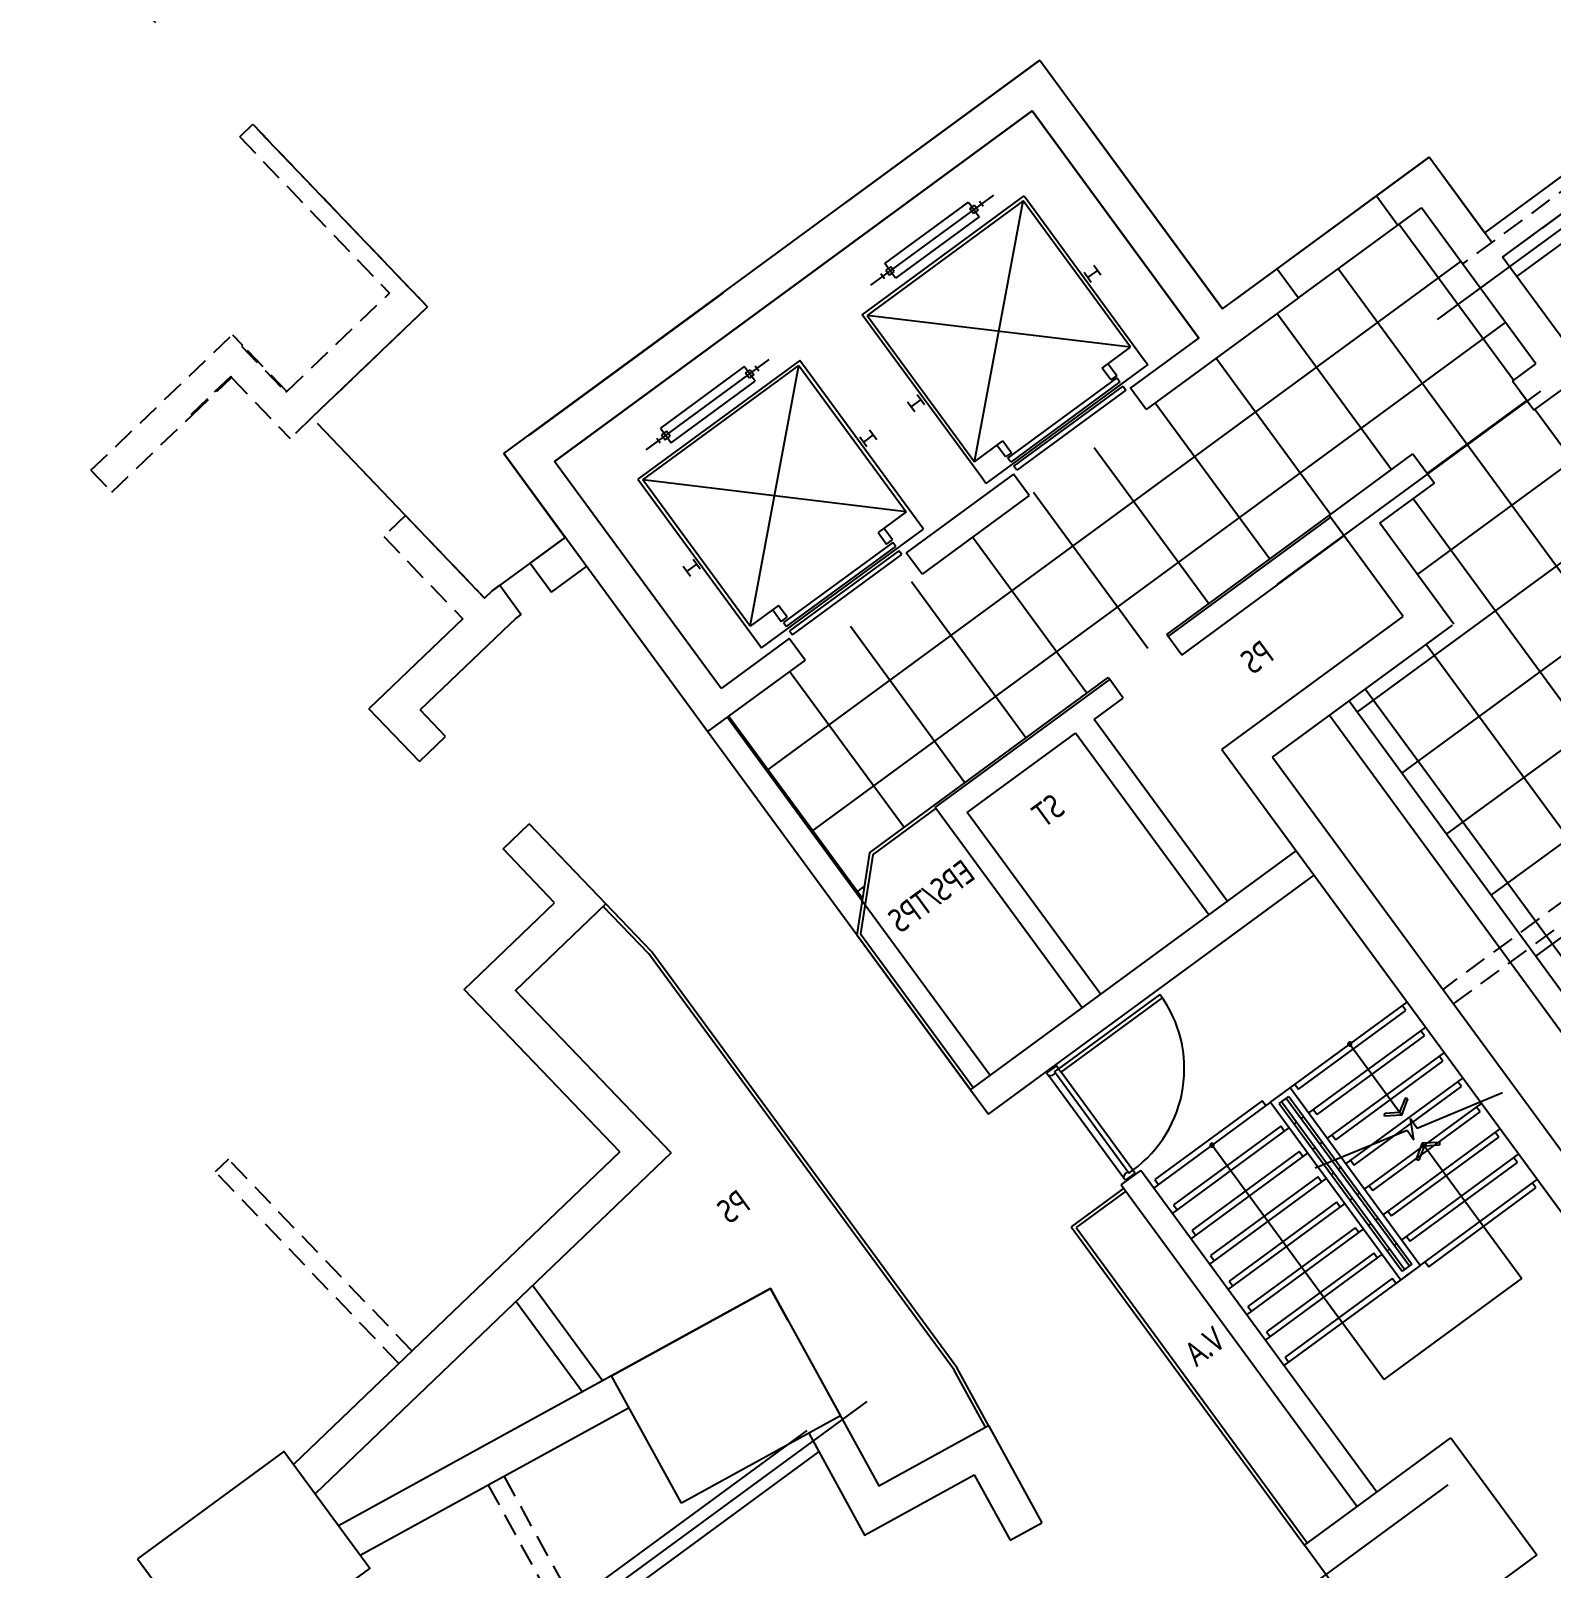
# Model space of a CAD drawing. Header units: millimetres. Extents: x 75184266 to 76346726, y -35077925 to -33679385.
# Drawn here: x 75323473 to 75336047, y -34537311 to -34524598 of the extents above; entities that cross this region are included whole.
import ezdxf
from ezdxf.enums import TextEntityAlignment as Align

# ---------------------------------------------------------------- set-up
doc = ezdxf.new("R2010")
doc.units = ezdxf.units.MM
doc.header["$LTSCALE"] = 50
doc.header["$MEASUREMENT"] = 0
doc.linetypes.add('HIDDEN2', pattern=[0.1875, 0.125, -0.0625])
doc.linetypes.add('XR-지하3층$0$H', pattern=[1.3, 0.8, -0.5])
doc.layers.add('건축', color=8, linetype='CONTINUOUS', plot=False)
doc.styles.add('ANU-TEXT 0', font='', dxfattribs={"width": 0.8})
doc.styles.get('ANU-TEXT 0').set_extended_font_data('Malgun Gothic')

msp = doc.modelspace()

# ---------------------------------------------------------------- hatches: boundary and pattern name
at = {"layer": '건축', "ltscale": 100}
h = msp.add_hatch(dxfattribs=at)
h.set_pattern_fill('NET', color=256, scale=5000, angle=36.2506746363227)
h.set_pattern_definition([(126.2651296843392, (75333937.66429989, -34531379.67062883), (-503.9302707923006, -369.7016123567742), []), (216.2651296843392, (75333937.66429989, -34531379.67062883), (369.701612356774, -503.9302707923007), [])])
h.paths.add_polyline_path([(75339411.60617657, -34532028.12605711), (75337033.05845046, -34533773.11534989), (75334375.22171731, -34530140.87685326), (75335241.52060674, -34529505.32841574), (75334629.29473668, -34528670.81988734), (75335080.81625913, -34528339.56724279), (75334903.35948516, -34528097.6807128), (75330408.92363808, -34531394.96264996), (75330347.54964694, -34531794.41740198), (75329232.07313888, -34530273.94153719), (75334972.84691149, -34526062.30094338), (75335919.28291124, -34527352.36226215), (75335725.77368703, -34527494.32768141), (75335903.230461, -34527736.21421136), (75336137.0541064, -34527564.67266342)])

# ---------------------------------------------------------------- linework, layer by layer
for p, q in [((75335107.35320526, -34526986.82898528, 3.068324650401097e-06), (75341939.36470109, -34521974.61637432, 3.068324650401097e-06)), ((75335956.79535758, -34527578.28925376, 7.586077669706262e-07), (75333781.60957952, -34529173.02245808, 7.587655235271531e-07)), ((75313834.04074888, -34548076.8292115, 3.095523029274399e-09), (75330389.0089539, -34535931.50122727, 3.095523029274395e-09))]:
    msp.add_line(p, q, dxfattribs=at)
at = {"layer": '건축', "ltscale": 0.5}
for p, q in [((75335643.58718014, -34526469.40310402, 3.047821324600055e-09), (75340912.6651957, -34522603.81545184, 3.4471618e-09)), ((75335761.89169611, -34526630.66079067, 3.0346708e-09), (75341030.55709946, -34522765.37584586, 3.0346708e-09)), ((75333779.4625308, -34526565.73648613, 3.0346708e-09), (75334601.87673266, -34525962.38345463, 3.0346708e-09)), ((75333956.91930476, -34526807.6230161, 3.0346708e-09), (75334779.33350663, -34526204.26998457, 3.0346708e-09)), ((75333779.4625308, -34526565.73648613, 3.0346708e-09), (75333779.4625308, -34526565.73648613, 3.0346708e-09)), ((75335903.23045991, -34527736.21421231, 3.068794197957694e-09), (75335784.97711483, -34527574.91889735, 3.064519897957743e-09)), ((75329734.58841838, -34535258.55803574, 3.0346708e-09), (75329591.93266642, -34534998.69368432, 3.0346708e-09)), ((75313981.48194212, -34547844.63588352, 3.0720889e-09), (75329893.32392633, -34536171.12873213, 3.0720889e-09)), ((75334007.1145892, -34537120.78192502, 3.0346708e-09), (75335216.44596116, -34536233.36002253, 3.0346708e-09)), ((75335216.44596116, -34536233.36002253, 3.0346708e-09), (75335926.38348316, -34537200.82512005, 3.0346708e-09)), ((75313981.48132679, -34548092.68652583, 3.0720889e-09), (75329990.39846498, -34536347.96150386, 3.0720889e-09)), ((75334717.05211121, -34538088.2470225, 3.0346708e-09), (75334007.1145892, -34537120.78192502, 3.0346708e-09)), ((75335926.38348316, -34537200.82512005, 3.0346708e-09), (75334717.05211121, -34538088.2470225, 3.0346708e-09))]:
    msp.add_line(p, q, dxfattribs=at)
at = {"layer": '건축'}
for p, q in [((75327384.16981123, -34528094.91554105, 3.0346708e-09), (75331818.75619413, -34524841.54135204, 3.0346708e-09)), ((75331818.75619413, -34524841.54135204, 3.0346708e-09), (75333327.13877265, -34526897.57685681, 3.0346708e-09)), ((75327803.51311515, -34528159.34529708, 3.0346708e-09), (75331754.3264381, -34525260.88465595, 3.0346708e-09)), ((75331754.3264381, -34525260.88465595, 3.0346708e-09), (75327803.51311515, -34528159.34529708, 3.0346708e-09)), ((75331754.3264381, -34525260.88465595, 3.0346708e-09), (75333132.57404906, -34527139.5367054, 3.0346708e-09)), ((75334601.87673272, -34525962.38345473, 3.0346708e-09), (75335037.27650054, -34525642.95741183, 3.0346708e-09)), ((75335554.8587969, -34526348.4598441, 3.0346708e-09), (75335037.27650054, -34525642.95741183, 3.0346708e-09)), ((75330348.66447487, -34526945.74175526, 3.0346708e-09), (75331687.10327405, -34525963.81427278, 3.0346708e-09)), ((75331680.66029845, -34526005.74860317, 3.0346708e-09), (75330390.59880526, -34526952.18473086, 3.0346708e-09)), ((75331434.15958753, -34525957.14408159, 3.0346708e-09), (75330418.23616165, -34526702.46253215, 3.0346708e-09)), ((75330535.12965481, -34526523.68638369, 3.0346708e-09), (75331228.5377074, -34526014.97696505, 3.0346708e-09)), ((75331228.5377074, -34526014.97696505, 3.0346708e-09), (75331317.26609437, -34526135.92023005, 3.0346708e-09)), ((75331237.95662557, -34526070.07945122, 3.0346708e-09), (75331278.27104722, -34526040.50332221, 3.0346708e-09)), ((75331277.88267498, -34528161.61738072, 3.0346708e-09), (75331680.66029845, -34526005.74860317, 3.0346708e-09)), ((75331278.27104722, -34526040.50332221, 3.0346708e-09), (75331307.84717621, -34526080.81774388, 3.0346708e-09)), ((75331348.16159786, -34526051.24161489, 3.0346708e-09), (75331318.58546887, -34526010.92719322, 3.0346708e-09)), ((75332567.94416817, -34527215.18125302, 3.0346708e-09), (75331680.66029845, -34526005.74860317, 3.0346708e-09)), ((75331687.10327405, -34525963.81427278, 3.0346708e-09), (75332680.86120813, -34527318.37884061, 3.0346708e-09)), ((75334601.87646803, -34525962.38309394, 3.0346708e-09), (75334779.33350669, -34526204.26998468, 3.0346708e-09)), ((75331317.26609437, -34526135.92023005, 3.0346708e-09), (75330623.85804178, -34526644.62964867, 3.0346708e-09)), ((75331267.53275456, -34526110.39387287, 3.0346708e-09), (75331237.95662557, -34526070.07945122, 3.0346708e-09)), ((75331307.84717621, -34526080.81774388, 3.0346708e-09), (75331267.53275456, -34526110.39387287, 3.0346708e-09)), ((75334779.33350666, -34526204.26998469, 3.0346708e-09), (75334972.8469115, -34526062.30094337, 3.0346708e-09)), ((75335312.97226691, -34526525.91661805, 3.0346708e-09), (75334972.84691152, -34526062.30094337, 3.0346708e-09)), ((75330623.85804178, -34526644.62964867, 3.0346708e-09), (75330535.12965481, -34526523.68638369, 3.0346708e-09)), ((75330584.86299463, -34526549.21274085, 3.0346708e-09), (75330544.54857297, -34526578.78886984, 3.0346708e-09)), ((75330614.43912362, -34526589.52716252, 3.0346708e-09), (75330584.86299463, -34526549.21274085, 3.0346708e-09)), ((75332323.21726294, -34526619.56498238, 3.0346708e-09), (75332264.06500496, -34526538.93613905, 3.0346708e-09)), ((75335919.28291124, -34527352.36226214, 3.0346708e-09), (75335312.97226691, -34526525.91661805, 3.0346708e-09)), ((75336338.62621514, -34527416.79201815, 3.0346708e-09), (75335643.58718386, -34526469.4031091, 3.0346708e-09)), ((75330533.81028031, -34526648.6794205, 3.0346708e-09), (75330504.23415132, -34526608.36499883, 3.0346708e-09)), ((75330544.54857297, -34526578.78886984, 3.0346708e-09), (75330574.12470196, -34526619.10329151, 3.0346708e-09)), ((75330574.12470196, -34526619.10329151, 3.0346708e-09), (75330614.43912362, -34526589.52716252, 3.0346708e-09)), ((75332242.5884196, -34526678.71724036, 3.0346708e-09), (75332183.43616162, -34526598.08839703, 3.0346708e-09)), ((75332293.64113395, -34526579.25056072, 3.0346708e-09), (75332213.01229061, -34526638.40281869, 3.0346708e-09)), ((75332981.73579119, -34526933.9331549, 3.0346708e-09), (75332745.12675928, -34526611.41778164, 3.0346708e-09)), ((75333327.13877265, -34526897.57685681, 3.0346708e-09), (75333779.4625308, -34526565.73648613, 3.0346708e-09)), ((75333779.4625308, -34526565.73648613, 3.0346708e-09), (75333956.91930476, -34526807.6230161, 3.0346708e-09)), ((75333956.91930476, -34526807.6230161, 3.0346708e-09), (75332698.30705325, -34527730.98588465, 3.0346708e-09)), ((75331342.42240895, -34528300.3063231, 3.0346708e-09), (75330348.66447487, -34526945.74175526, 3.0346708e-09)), ((75330390.59880526, -34526952.18473086, 3.0346708e-09), (75331277.88267498, -34528161.61738072, 3.0346708e-09)), ((75332567.94416817, -34527215.18125302, 3.0346708e-09), (75330390.59880526, -34526952.18473086, 3.0346708e-09)), ((75332334.12052251, -34527386.72280117, 3.0346708e-09), (75332567.94416817, -34527215.18125302, 3.0346708e-09)), ((75329832.63987751, -34527324.31620641, 3.0346708e-09), (75328494.20107833, -34528306.2436889, 3.0346708e-09)), ((75328536.13540871, -34528312.68666449, 3.0346708e-09), (75329826.1969019, -34527366.2505368, 3.0346708e-09)), ((75328563.7727651, -34528062.96446577, 3.0346708e-09), (75329579.69619098, -34527317.64601522, 3.0346708e-09)), ((75329374.07431085, -34527375.47889869, 3.0346708e-09), (75328680.66625826, -34527884.18831733, 3.0346708e-09)), ((75329462.80269782, -34527496.42216367, 3.0346708e-09), (75329374.07431085, -34527375.47889869, 3.0346708e-09)), ((75329383.49322902, -34527430.58138484, 3.0346708e-09), (75329423.80765067, -34527401.00525585, 3.0346708e-09)), ((75329413.069358, -34527470.89580651, 3.0346708e-09), (75329383.49322902, -34527430.58138484, 3.0346708e-09)), ((75329453.38377966, -34527441.31967752, 3.0346708e-09), (75329413.069358, -34527470.89580651, 3.0346708e-09)), ((75329423.41927843, -34529522.11931435, 3.0346708e-09), (75329826.1969019, -34527366.2505368, 3.0346708e-09)), ((75329423.80765067, -34527401.00525585, 3.0346708e-09), (75329453.38377966, -34527441.31967752, 3.0346708e-09)), ((75329493.69820133, -34527411.74354853, 3.0346708e-09), (75329464.12207234, -34527371.42912686, 3.0346708e-09)), ((75329826.1969019, -34527366.2505368, 3.0346708e-09), (75330713.48077162, -34528575.68318666, 3.0346708e-09)), ((75330826.39781158, -34528678.88077424, 3.0346708e-09), (75329832.63987751, -34527324.31620641, 3.0346708e-09)), ((75332710.43733712, -34527358.69326228, 3.0346708e-09), (75331371.99853794, -34528340.62074476, 3.0346708e-09)), ((75332405.1032321, -34527483.47741316, 3.0346708e-09), (75332334.12052251, -34527386.72280117, 3.0346708e-09)), ((75332382.49782851, -34527351.23144638, 3.0346708e-09), (75332453.48053809, -34527447.98605836, 3.0346708e-09)), ((75332680.86120813, -34527318.37884061, 3.0346708e-09), (75332680.86120813, -34527318.37884061, 3.0346708e-09)), ((75332680.86120813, -34527318.37884061, 3.0346708e-09), (75332710.43733712, -34527358.69326228, 3.0346708e-09)), ((75335725.77368703, -34527494.32768141, 3.0346708e-09), (75335919.28291124, -34527352.36226214, 3.0346708e-09)), ((75335903.230461, -34527736.21421137, 3.0346708e-09), (75336338.62621513, -34527416.79201815, 3.0346708e-09)), ((75328769.39464523, -34528005.1315823, 3.0346708e-09), (75329462.80269782, -34527496.42216367, 3.0346708e-09)), ((75331553.61353755, -34528131.72605378, 3.0346708e-09), (75332456.65658277, -34527469.2207644, 3.0346708e-09)), ((75332480.31748597, -34527501.47230174, 3.0346708e-09), (75331577.27444075, -34528163.97759111, 3.0346708e-09)), ((75331603.30143426, -34528199.45428218, 3.0346708e-09), (75332506.34447949, -34527536.9489928, 3.0346708e-09)), ((75332530.00538267, -34527569.20053013, 3.0346708e-09), (75331626.96233745, -34528231.70581951, 3.0346708e-09)), ((75332453.48053809, -34527447.98605836, 3.0346708e-09), (75332405.1032321, -34527483.47741316, 3.0346708e-09)), ((75332456.65658277, -34527469.2207644, 3.0346708e-09), (75332480.31748597, -34527501.47230174, 3.0346708e-09)), ((75332506.34447949, -34527536.9489928, 3.0346708e-09), (75332530.00538267, -34527569.20053013, 3.0346708e-09)), ((75330783.20635544, -34527749.37310982, 3.0346708e-09), (75330724.05409746, -34527668.74426649, 3.0346708e-09)), ((75330753.63022645, -34527709.05868815, 3.0346708e-09), (75330834.25906979, -34527649.90643017, 3.0346708e-09)), ((75330863.83519877, -34527690.22085184, 3.0346708e-09), (75330804.6829408, -34527609.59200851, 3.0346708e-09)), ((75328680.66625826, -34527884.18831733, 3.0346708e-09), (75328769.39464523, -34528005.1315823, 3.0346708e-09)), ((75328730.39959808, -34527909.71467449, 3.0346708e-09), (75328690.08517642, -34527939.29080348, 3.0346708e-09)), ((75328690.08517642, -34527939.29080348, 3.0346708e-09), (75328719.66130541, -34527979.60522515, 3.0346708e-09)), ((75328719.66130541, -34527979.60522515, 3.0346708e-09), (75328759.97572707, -34527950.02909616, 3.0346708e-09)), ((75328759.97572707, -34527950.02909616, 3.0346708e-09), (75328730.39959808, -34527909.71467449, 3.0346708e-09)), ((75330439.1777374, -34527939.75249435, 3.0346708e-09), (75330358.54889406, -34527998.90475233, 3.0346708e-09)), ((75330468.75386639, -34527980.06691602, 3.0346708e-09), (75330409.60160841, -34527899.43807269, 3.0346708e-09)), ((75328679.34688376, -34528009.18135414, 3.0346708e-09), (75328649.77075477, -34527968.86693247, 3.0346708e-09)), ((75330388.12502305, -34528039.219174, 3.0346708e-09), (75330328.97276507, -34527958.59033067, 3.0346708e-09)), ((75331277.88267498, -34528161.61738072, 3.0346708e-09), (75331511.70632061, -34527990.07583258, 3.0346708e-09)), ((75331534.3117242, -34528122.32179935, 3.0346708e-09), (75331463.32901461, -34528025.56718736, 3.0346708e-09)), ((75331511.70632061, -34527990.07583258, 3.0346708e-09), (75331582.68903019, -34528086.83044456, 3.0346708e-09)), ((75329070.0091637, -34530392.83757579, 3.0346708e-09), (75327384.16981122, -34528094.91554106, 3.0346708e-09)), ((75329181.76072611, -34530037.99734653, 3.0346708e-09), (75327803.51311515, -34528159.34529708, 3.0346708e-09)), ((75331582.68903019, -34528086.83044456, 3.0346708e-09), (75331534.3117242, -34528122.32179935, 3.0346708e-09)), ((75331577.27444075, -34528163.97759111, 3.0346708e-09), (75331553.61353755, -34528131.72605378, 3.0346708e-09)), ((75331626.96233745, -34528231.70581951, 3.0346708e-09), (75331603.30143426, -34528199.45428218, 3.0346708e-09)), ((75334209.95143276, -34528606.39013132, 3.0346708e-09), (75334903.35948515, -34528097.68071281, 3.0346708e-09)), ((75328494.20107833, -34528306.2436889, 3.0346708e-09), (75329487.9590124, -34529660.80825673, 3.0346708e-09)), ((75329423.41927843, -34529522.11931435, 3.0346708e-09), (75328536.13540871, -34528312.68666449, 3.0346708e-09)), ((75330713.48077162, -34528575.68318666, 3.0346708e-09), (75328536.13540871, -34528312.68666449, 3.0346708e-09)), ((75331600.62602593, -34528263.42960703, 3.0346708e-09), (75330713.70874925, -34528914.10444489, 3.0346708e-09)), ((75331371.99853794, -34528340.62074476, 3.0346708e-09), (75331342.42240895, -34528300.3063231, 3.0346708e-09)), ((75331342.42240895, -34528300.3063231, 3.0346708e-09), (75331342.42240895, -34528300.3063231, 3.0346708e-09)), ((75331730.76099347, -34528440.81306235, 3.0346708e-09), (75331600.62602592, -34528263.42960703, 3.0346708e-09)), ((75331730.76099348, -34528440.81306234, 3.0346708e-09), (75330843.84371682, -34529091.4879002, 3.0346708e-09)), ((75334629.29473668, -34528670.81988734, 3.0346708e-09), (75335080.81625915, -34528339.56724278, 3.0346708e-09)), ((75330713.48077162, -34528575.68318666, 3.0346708e-09), (75330479.65712598, -34528747.2247348, 3.0346708e-09)), ((75330599.01714154, -34528808.487992, 3.0346708e-09), (75330528.03443196, -34528711.73338001, 3.0346708e-09)), ((75330855.97394058, -34528719.19519591, 3.0346708e-09), (75330826.39781158, -34528678.88077424, 3.0346708e-09)), ((75330826.39781158, -34528678.88077424, 3.0346708e-09), (75330826.39781158, -34528678.88077424, 3.0346708e-09)), ((75332867.48119129, -34529591.27522678, 3.0346708e-09), (75334209.95143273, -34528606.39013132, 3.0346708e-09)), ((75332879.3116429, -34529607.40099545, 3.0346708e-09), (75334221.78188433, -34528622.51589999, 3.0346708e-09)), ((75327602.3454809, -34528999.21325873, 3.0346708e-09), (75327891.80302843, -34528786.85665257, 3.0346708e-09)), ((75329517.5351414, -34529701.1226784, 3.0346708e-09), (75330855.97394058, -34528719.19519591, 3.0346708e-09)), ((75330602.19318622, -34528829.72269803, 3.0346708e-09), (75329699.150141, -34529492.22798742, 3.0346708e-09)), ((75330479.65712598, -34528747.2247348, 3.0346708e-09), (75330550.63983555, -34528843.97934678, 3.0346708e-09)), ((75330550.63983555, -34528843.97934678, 3.0346708e-09), (75330599.01714154, -34528808.487992, 3.0346708e-09)), ((75330625.85408942, -34528861.97423536, 3.0346708e-09), (75330602.19318622, -34528829.72269803, 3.0346708e-09)), ((75332991.70093305, -34529760.59579776, 3.0346708e-09), (75334334.1711745, -34528775.71070231, 3.0346708e-09)), ((75329722.8110442, -34529524.47952475, 3.0346708e-09), (75330625.85408942, -34528861.97423536, 3.0346708e-09)), ((75330651.88108294, -34528897.45092642, 3.0346708e-09), (75329748.83803771, -34529559.95621581, 3.0346708e-09)), ((75329772.4989409, -34529592.20775314, 3.0346708e-09), (75330675.54198612, -34528929.70246375, 3.0346708e-09)), ((75330675.54198612, -34528929.70246375, 3.0346708e-09), (75330651.88108294, -34528897.45092642, 3.0346708e-09)), ((75330843.84371682, -34529091.4879002, 3.0346708e-09), (75330713.70874925, -34528914.10444489, 3.0346708e-09)), ((75327779.80225486, -34529241.09978869, 3.0346708e-09), (75328069.25980237, -34529028.74318254, 3.0346708e-09)), ((75328928.74295889, -34529109.87504345, 3.0346708e-09), (75328869.59070091, -34529029.24620012, 3.0346708e-09)), ((75328899.1668299, -34529069.56062178, 3.0346708e-09), (75328979.79567324, -34529010.4083638, 3.0346708e-09)), ((75329009.37180223, -34529050.72278547, 3.0346708e-09), (75328950.21954425, -34528970.09394214, 3.0346708e-09)), ((75327288.83577853, -34529229.21540223, 3.0346708e-09), (75327351.58977741, -34529183.17678158, 3.0346708e-09)), ((75327351.58977741, -34529183.17678159, 3.0346708e-09), (75327529.04655136, -34529425.06331156, 3.0346708e-09)), ((75327351.58977741, -34529183.17678158, 0.09316056017286421), (75327529.04655136, -34529425.06331155, 0.09316056017286421)), ((75327226.81534055, -34529288.6184489, 3.0346708e-09), (75327288.83577853, -34529229.21540223, 3.0346708e-09)), ((75329657.24292406, -34529350.57776621, 3.0346708e-09), (75329423.41927843, -34529522.11931435, 3.0346708e-09)), ((75329728.22563364, -34529447.33237819, 3.0346708e-09), (75329657.24292406, -34529350.57776621, 3.0346708e-09)), ((75327046.27000482, -34529461.5443953, 3.0346708e-09), (75326269.92507152, -34530205.1259609, 3.0346708e-09)), ((75327434.32647492, -34529505.27284914, 3.0346708e-09), (75327482.14663363, -34529459.47080048, 3.0346708e-09)), ((75327482.14663363, -34529459.47080048, 3.0346708e-09), (75327529.04655136, -34529425.06331155, 3.0346708e-09)), ((75329608.86561808, -34529386.069121, 3.0346708e-09), (75329679.84832765, -34529482.82373298, 3.0346708e-09)), ((75329679.84832765, -34529482.82373298, 3.0346708e-09), (75329728.22563364, -34529447.33237819, 3.0346708e-09)), ((75327434.3264727, -34529505.27284984, 3.0346708e-09), (75326694.09060612, -34530214.26922637, 3.0346708e-09)), ((75329699.150141, -34529492.22798742, 3.0346708e-09), (75329722.8110442, -34529524.47952475, 3.0346708e-09)), ((75329748.83803771, -34529559.95621581, 3.0346708e-09), (75329772.4989409, -34529592.20775314, 3.0346708e-09)), ((75329746.16262937, -34529623.93154067, 3.0346708e-09), (75329181.76072611, -34530037.99734653, 3.0346708e-09)), ((75329487.9590124, -34529660.80825673, 3.0346708e-09), (75329487.9590124, -34529660.80825673, 3.0346708e-09)), ((75329487.9590124, -34529660.80825673, 3.0346708e-09), (75329517.5351414, -34529701.1226784, 3.0346708e-09)), ((75329876.29759692, -34529801.31499598, 3.0346708e-09), (75329746.16262937, -34529623.93154067, 3.0346708e-09)), ((75329876.29759692, -34529801.31499598, 3.0346708e-09), (75329070.0091637, -34530392.83757579, 3.0346708e-09)), ((75330408.92363808, -34531394.96264996, 3.0346708e-09), (75332383.70813134, -34529946.18877467, 3.0346708e-09)), ((75330952.28228743, -34531021.13996121, 3.0346708e-09), (75332395.53858294, -34529962.31454334, 3.0346708e-09)), ((75326687.0909616, -34530640.67283309, 3.0346708e-09), (75326269.92507152, -34530205.1259609, 3.0346708e-09)), ((75326903.74536155, -34530433.16169846, 3.0346708e-09), (75326694.09060605, -34530214.26922633, 3.0346708e-09)), ((75332266.04134314, -34530292.96611959, 3.0346708e-09), (75332507.9278731, -34530115.50934564, 3.0346708e-09)), ((75333369.23095448, -34531796.69404759, 3.0346708e-09), (75332266.04134314, -34530292.96611959, 3.0346708e-09)), ((75331217.86637995, -34531061.94547333, 3.0346708e-09), (75332112.84654082, -34530405.35540973, 3.0346708e-09)), ((75333216.03615215, -34531909.08333774, 3.0346708e-09), (75332112.84654081, -34530405.35540975, 3.0346708e-09)), ((75333322.4808169, -34530541.13065821, 3.0346708e-09), (75336700.07474762, -34535145.03761204, 3.0346708e-09)), ((75333741.8241208, -34530605.56041422, 3.0346708e-09), (75337391.51843831, -34535580.3600475, 3.0346708e-09)), ((75330436.6885836, -34531411.80080271, 3.0346708e-09), (75330958.19751324, -34531029.20284552, 3.0346708e-09)), ((75332167.86118895, -34532678.06269149, 3.0346708e-09), (75330952.28228743, -34531021.1399612, 3.0346708e-09)), ((75332321.05599126, -34532565.67340133, 3.0346708e-09), (75331217.86637995, -34531061.94547333, 3.0346708e-09)), ((75328229.67300181, -34531817.51178616, 3.0346708e-09), (75327595.44914345, -34531155.34303184, 3.0346708e-09)), ((75327805.5074673, -34531808.36852074, 3.0346708e-09), (75327378.79474345, -34531362.85416639, 3.0346708e-09)), ((75331244.66093291, -34533355.35604537, 3.0346708e-09), (75333937.66429989, -34531379.67062883, 3.0346708e-09)), ((75330408.92363808, -34531394.96264996, 3.0346708e-09), (75330304.59647626, -34532073.97960468, 3.0346708e-09)), ((75330436.6885836, -34531411.80080271, 3.0346708e-09), (75330336.13562949, -34532066.2531954, 3.0346708e-09)), ((75331392.54157788, -34533556.92815367, 3.0346708e-09), (75334085.54494484, -34531581.24273714, 3.0346708e-09)), ((75328584.38656911, -34532231.22575605, 3.0346708e-09), (75328208.00756177, -34531838.26289968, 3.0346708e-09)), ((75328607.41210897, -34532211.89467057, 3.0346708e-09), (75328229.6730018, -34531817.51178624, 3.0346708e-09)), ((75330304.59647626, -34532073.97960466, 3.0346708e-09), (75331244.66093291, -34533355.35604537, 3.0346708e-09)), ((75330336.13562949, -34532066.2531954, 3.0346708e-09), (75331268.8495859, -34533337.61036797, 3.0346708e-09)), ((75331106.13713503, -34535668.55576205, 3.0346708e-09), (75328584.38656911, -34532231.22575605, 3.0346708e-09)), ((75331131.48890118, -34535652.39549274, 3.0346708e-09), (75328607.41210899, -34532211.89467059, 3.0346708e-09)), ((75333886.97976597, -34533339.24695961, 3.0346708e-09), (75334854.52588585, -34532629.41986385, 3.0346708e-09)), ((75333956.87031649, -34533349.98525238, 3.0346708e-09), (75334843.78759317, -34532699.31041449, 3.0346708e-09)), ((75334843.78759317, -34532699.31041449, 3.0346708e-09), (75334814.21146418, -34532658.99599284, 3.0346708e-09)), ((75334040.77563672, -34533548.88195226, 3.0346708e-09), (75335008.32175659, -34532839.05485649, 3.0346708e-09)), ((75334110.66618724, -34533559.62024502, 3.0346708e-09), (75334997.58346392, -34532908.94540714, 3.0346708e-09)), ((75334997.58346392, -34532908.94540714, 3.0346708e-09), (75334968.00733493, -34532868.63098548, 3.0346708e-09)), ((75334380.82984407, -34532976.93721595, 3.0346708e-09), (75334812.64132737, -34533565.52777227, 3.0346708e-09)), ((75334194.57150747, -34533758.5169449, 3.0346708e-09), (75335162.11762734, -34533048.68984913, 3.0346708e-09)), ((75334264.462058, -34533769.25523766, 3.0346708e-09), (75335151.37933467, -34533118.58039978, 3.0346708e-09)), ((75335151.37933467, -34533118.58039978, 3.0346708e-09), (75335121.80320568, -34533078.26597812, 3.0346708e-09)), ((75332510.05375257, -34534082.75278164, 3.0346708e-09), (75331888.95504378, -34533236.14992674, 3.0346708e-09)), ((75332544.9880301, -34534032.31870335, 3.0346708e-09), (75331947.5502245, -34533217.96738578, 3.0346708e-09)), ((75331972.54149999, -34533181.02911093, 3.0346708e-09), (75331993.24479029, -34533209.2492061, 3.0346708e-09)), ((75332587.72498299, -34534019.5690815, 3.0346708e-09), (75331993.24479029, -34533209.2492061, 3.0346708e-09)), ((75334348.36737822, -34533968.15193754, 3.0346708e-09), (75335315.91349809, -34533258.32484177, 3.0346708e-09)), ((75335305.17520542, -34533328.21539243, 3.0346708e-09), (75335275.59907643, -34533287.90097076, 3.0346708e-09)), ((75331244.66093291, -34533355.35604537, 3.0346708e-09), (75331392.54157788, -34533556.92815367, 3.0346708e-09)), ((75333725.72207932, -34533457.55147558, 3.0346708e-09), (75333886.97976597, -34533339.24695962, 3.0346708e-09)), ((75333795.61104272, -34533468.28760473, 3.0346708e-09), (75333876.23988606, -34533409.13534675, 3.0346708e-09)), ((75333876.23988606, -34533409.13534675, 3.0346708e-09), (75334893.65872332, -34534795.95145192, 3.0346708e-09)), ((75334963.54927398, -34534806.68974459, 3.0346708e-09), (75333886.97817872, -34533339.24479608, 3.0346708e-09)), ((75333927.2941875, -34533309.67083071, 3.0346708e-09), (75333956.87031649, -34533349.98525238, 3.0346708e-09)), ((75334418.25792874, -34533978.8902303, 3.0346708e-09), (75335305.17520542, -34533328.21539243, 3.0346708e-09)), ((75334939.0745838, -34533670.874459, 3.0346708e-09), (75335644.77360591, -34533376.9274115, 3.0346708e-09)), ((75333725.72049208, -34533457.54931206, 3.0346708e-09), (75332758.17437218, -34534167.37640783, 3.0346708e-09)), ((75333655.82994157, -34533446.81101929, 3.0346708e-09), (75332768.91266486, -34534097.48585718, 3.0346708e-09)), ((75333685.40607056, -34533487.12544095, 3.0346708e-09), (75333655.82994157, -34533446.81101929, 3.0346708e-09)), ((75333725.72049206, -34533457.54931206, 3.0346708e-09), (75334802.29158732, -34534924.99426056, 3.0346708e-09)), ((75333795.61104272, -34533468.28760473, 3.0346708e-09), (75334813.02988, -34534855.10370991, 3.0346708e-09)), ((75334833.18709083, -34534840.31564541, 3.0346708e-09), (75333815.76825356, -34533453.49954024, 3.0346708e-09)), ((75333856.08267522, -34533423.92341125, 3.0346708e-09), (75334873.5015125, -34534810.73951642, 3.0346708e-09)), ((75334081.09005825, -34533519.30582336, 3.0346708e-09), (75334110.66618724, -34533559.62024502, 3.0346708e-09)), ((75334502.16324897, -34534177.78693019, 3.0346708e-09), (75335469.70936884, -34533467.95983441, 3.0346708e-09)), ((75334572.0537995, -34534188.52522294, 3.0346708e-09), (75335458.97107618, -34533537.85038507, 3.0346708e-09)), ((75334669.70861302, -34533546.89785898, 3.0346708e-09), (75334793.35878487, -34533539.24425986, 3.0346708e-09)), ((75334837.77940471, -34533423.59500085, 3.0346708e-09), (75334793.35878487, -34533539.24425986, 3.0346708e-09)), ((75334812.64132741, -34533565.52777217, 3.0346708e-09), (75334862.32990499, -34533430.73603486, 3.0346708e-09)), ((75334862.32990499, -34533430.73603486, 3.0346708e-09), (75334837.77940471, -34533423.59500085, 3.0346708e-09)), ((75335458.97107618, -34533537.85038507, 3.0346708e-09), (75335429.39494719, -34533497.5359634, 3.0346708e-09)), ((75333879.51636283, -34533667.18430471, 3.0346708e-09), (75332911.97024293, -34534377.01140048, 3.0346708e-09)), ((75333809.62581232, -34533656.44601193, 3.0346708e-09), (75332922.70853561, -34534307.12084982, 3.0346708e-09)), ((75333839.20194131, -34533696.76043359, 3.0346708e-09), (75333809.62581232, -34533656.44601193, 3.0346708e-09)), ((75333939.98799531, -34533622.82011121, 3.0346708e-09), (75333919.83078448, -34533637.6081757, 3.0346708e-09)), ((75333980.30241697, -34533593.24398222, 3.0346708e-09), (75334000.4596278, -34533578.45591772, 3.0346708e-09)), ((75334669.15016022, -34533572.45973606, 3.0346708e-09), (75334669.70861302, -34533546.89785898, 3.0346708e-09)), ((75334812.64132741, -34533565.52777217, 3.0346708e-09), (75334669.15016022, -34533572.45973606, 3.0346708e-09)), ((75334911.48850854, -34533767.25475819, 3.0346708e-09), (75334882.37808396, -34533593.59299319, 3.0346708e-09)), ((75334882.37808396, -34533593.59299319, 3.0346708e-09), (75334939.0745838, -34533670.874459, 3.0346708e-09)), ((75334094.40665601, -34533999.60925951, 3.0346708e-09), (75334854.79200867, -34533689.97329239, 3.0346708e-09)), ((75334134.09828772, -34533802.87897486, 3.0346708e-09), (75334154.25549856, -34533788.09091036, 3.0346708e-09)), ((75334234.885929, -34533728.940816, 3.0346708e-09), (75334264.462058, -34533769.25523766, 3.0346708e-09)), ((75334655.95911972, -34534387.42192283, 3.0346708e-09), (75335623.50523959, -34533677.59482706, 3.0346708e-09)), ((75334725.84967025, -34534398.16021559, 3.0346708e-09), (75335612.76694693, -34533747.48537771, 3.0346708e-09)), ((75334854.79200867, -34533689.97329239, 3.0346708e-09), (75334911.48850854, -34533767.25475819, 3.0346708e-09)), ((75334980.67807527, -34533794.57416697, 3.0346708e-09), (75334930.98949768, -34533929.36590428, 3.0346708e-09)), ((75334980.67807527, -34533794.57416697, 3.0346708e-09), (75335124.16924247, -34533787.64220306, 3.0346708e-09)), ((75334980.67810893, -34533794.57416534, 3.0346708e-09), (75335803.4432357, -34534916.06306135, 3.0346708e-09)), ((75335124.16924247, -34533787.64220306, 3.0346708e-09), (75335123.61078964, -34533813.20408015, 3.0346708e-09)), ((75335612.76694693, -34533747.48537771, 3.0346708e-09), (75335583.19081794, -34533707.17095605, 3.0346708e-09)), ((75328344.61882162, -34533867.53921486, 3.0346708e-09), (75325645.61755812, -34536452.63702236, 3.0346708e-09)), ((75328768.78435616, -34533876.68248035, 3.0346708e-09), (75325824.6135669, -34536696.60315061, 3.0346708e-09)), ((75334033.31223358, -34533876.81929734, 3.0346708e-09), (75333065.76611368, -34534586.64639312, 3.0346708e-09)), ((75333963.42168307, -34533866.08100457, 3.0346708e-09), (75333076.50440636, -34534516.75584246, 3.0346708e-09)), ((75333241.94743213, -34533812.46285995, 3.0346708e-09), (75334664.55923651, -34535751.58654179, 3.0346708e-09)), ((75333992.99781206, -34533906.39542623, 3.0346708e-09), (75333963.42168307, -34533866.08100457, 3.0346708e-09)), ((75334093.78386606, -34533832.45510385, 3.0346708e-09), (75334073.62665524, -34533847.24316835, 3.0346708e-09)), ((75334809.75499046, -34534597.05691547, 3.0346708e-09), (75335777.30111034, -34533887.2298197, 3.0346708e-09)), ((75334955.53999794, -34533936.50693828, 3.0346708e-09), (75334999.9606178, -34533820.85767928, 3.0346708e-09)), ((75335123.61078964, -34533813.20408015, 3.0346708e-09), (75334999.9606178, -34533820.85767928, 3.0346708e-09)), ((75335766.56281768, -34533957.12037035, 3.0346708e-09), (75335736.98668869, -34533916.80594869, 3.0346708e-09)), ((75332490.44262117, -34534140.54900582, 3.0346708e-09), (75332651.70030783, -34534022.24448986, 3.0346708e-09)), ((75334603.7248212, -34536682.99631954, 3.0346708e-09), (75332651.70030783, -34534022.24448985, 3.0346708e-09)), ((75334603.7248212, -34536682.99631954, 3.0346708e-09), (75332651.70030783, -34534022.24448985, 3.0346708e-09)), ((75334247.57973681, -34534042.09009649, 3.0346708e-09), (75334227.42252597, -34534056.87816098, 3.0346708e-09)), ((75334287.89415847, -34534012.5139675, 3.0346708e-09), (75334308.05136931, -34533997.725903, 3.0346708e-09)), ((75334388.68179975, -34533938.57580864, 3.0346708e-09), (75334418.25792874, -34533978.8902303, 3.0346708e-09)), ((75334879.645541, -34534607.79520823, 3.0346708e-09), (75335766.56281768, -34533957.12037035, 3.0346708e-09)), ((75334930.98949768, -34533929.36590428, 3.0346708e-09), (75334955.53999794, -34533936.50693828, 3.0346708e-09)), ((75332511.14591147, -34534168.76910098, 3.0346708e-09), (75332075.75015755, -34534488.19129406, 3.0346708e-09)), ((75332490.44262117, -34534140.54900582, 3.0346708e-09), (75334442.46713455, -34536801.30083551, 3.0346708e-09)), ((75332768.91266486, -34534097.48585718, 3.0346708e-09), (75332798.48879385, -34534137.80027884, 3.0346708e-09)), ((75334187.10810433, -34534086.45428999, 3.0346708e-09), (75333219.56198443, -34534796.28138576, 3.0346708e-09)), ((75334117.21755382, -34534075.71599721, 3.0346708e-09), (75333230.30027711, -34534726.39083511, 3.0346708e-09)), ((75334146.79368281, -34534116.03041887, 3.0346708e-09), (75334117.21755382, -34534075.71599721, 3.0346708e-09)), ((75334542.4776705, -34534148.21080129, 3.0346708e-09), (75334572.0537995, -34534188.52522294, 3.0346708e-09)), ((75334963.55086121, -34534806.69190811, 3.0346708e-09), (75335931.0969811, -34534096.86481234, 3.0346708e-09)), ((75335033.44141175, -34534817.43020087, 3.0346708e-09), (75335920.35868843, -34534166.75536299, 3.0346708e-09)), ((75335920.35868843, -34534166.75536299, 3.0346708e-09), (75335890.78255944, -34534126.44094133, 3.0346708e-09)), ((75332528.89158887, -34534192.95775399, 3.0346708e-09), (75332117.68448794, -34534494.63426967, 3.0346708e-09)), ((75332922.70853561, -34534307.12084982, 3.0346708e-09), (75332952.2846646, -34534347.43527149, 3.0346708e-09)), ((75334340.90397508, -34534296.08928263, 3.0346708e-09), (75333373.35785519, -34535005.9163784, 3.0346708e-09)), ((75334271.01342458, -34534285.35098986, 3.0346708e-09), (75333384.09614787, -34534936.02582775, 3.0346708e-09)), ((75334300.58955356, -34534325.66541152, 3.0346708e-09), (75334271.01342458, -34534285.35098986, 3.0346708e-09)), ((75334401.37560757, -34534251.72508913, 3.0346708e-09), (75334381.21839672, -34534266.51315363, 3.0346708e-09)), ((75334441.69002922, -34534222.14896014, 3.0346708e-09), (75334461.84724006, -34534207.36089565, 3.0346708e-09)), ((75334595.48589997, -34534431.78395279, 3.0346708e-09), (75334615.64311081, -34534416.99588829, 3.0346708e-09)), ((75334696.27354126, -34534357.84579393, 3.0346708e-09), (75334725.84967025, -34534398.16021559, 3.0346708e-09)), ((75332075.75015758, -34534488.19129404, 3.0346708e-09), (75334007.07138063, -34537120.72302859, 3.0346708e-09)), ((75332117.68448794, -34534494.63426966, 3.0346708e-09), (75334031.26003362, -34537102.97735119, 3.0346708e-09)), ((75333076.50440636, -34534516.75584246, 3.0346708e-09), (75333106.08053535, -34534557.07026413, 3.0346708e-09)), ((75334494.69984582, -34534505.72427528, 3.0346708e-09), (75333527.15372594, -34535215.55137104, 3.0346708e-09)), ((75334424.80929533, -34534494.98598249, 3.0346708e-09), (75333537.89201862, -34535145.66082039, 3.0346708e-09)), ((75334454.38542432, -34534535.30040416, 3.0346708e-09), (75334424.80929533, -34534494.98598249, 3.0346708e-09)), ((75334555.17147832, -34534461.36008178, 3.0346708e-09), (75334535.01426747, -34534476.14814627, 3.0346708e-09)), ((75334708.96734907, -34534670.99507442, 3.0346708e-09), (75334688.81013823, -34534685.78313892, 3.0346708e-09)), ((75334749.28177072, -34534641.41894543, 3.0346708e-09), (75334769.43898156, -34534626.63088093, 3.0346708e-09)), ((75334850.06941201, -34534567.48078657, 3.0346708e-09), (75334879.645541, -34534607.79520823, 3.0346708e-09)), ((75333230.30027711, -34534726.39083511, 3.0346708e-09), (75333259.8764061, -34534766.70525678, 3.0346708e-09)), ((75334648.49571657, -34534715.35926792, 3.0346708e-09), (75333680.94959669, -34535425.18636368, 3.0346708e-09)), ((75334578.60516608, -34534704.62097514, 3.0346708e-09), (75333691.68788937, -34535355.29581304, 3.0346708e-09)), ((75334608.18129507, -34534744.93539681, 3.0346708e-09), (75334578.60516608, -34534704.62097514, 3.0346708e-09)), ((75334963.54927398, -34534806.68974459, 3.0346708e-09), (75334802.29158732, -34534924.99426056, 3.0346708e-09)), ((75334893.65872332, -34534795.95145192, 3.0346708e-09), (75334813.02988, -34534855.10370991, 3.0346708e-09)), ((75335003.86528276, -34534777.11577921, 3.0346708e-09), (75335033.44141175, -34534817.43020087, 3.0346708e-09)), ((75333384.09614787, -34534936.02582775, 3.0346708e-09), (75333413.67227685, -34534976.34024941, 3.0346708e-09)), ((75334802.29158732, -34534924.99426056, 3.0346708e-09), (75333834.74546744, -34535634.82135633, 3.0346708e-09)), ((75334732.40103683, -34534914.25596778, 3.0346708e-09), (75333845.48376012, -34535564.93080568, 3.0346708e-09)), ((75334664.55923651, -34535751.58654179, 3.0346708e-09), (75335803.44164845, -34534916.06089781, 3.0346708e-09)), ((75334761.97716582, -34534954.57038944, 3.0346708e-09), (75334732.40103683, -34534914.25596778, 3.0346708e-09)), ((75334923.23485231, -34534836.26587357, 3.0346708e-09), (75334842.60600898, -34534895.41813156, 3.0346708e-09)), ((75329591.93266644, -34534998.69368437, 3.0346708e-09), (75326018.24334782, -34536960.51466618, 3.0346708e-09)), ((75333537.89201862, -34535145.66082039, 3.0346708e-09), (75333567.4681476, -34535185.97524205, 3.0346708e-09)), ((75333691.68788937, -34535355.29581304, 3.0346708e-09), (75333721.26401836, -34535395.61023469, 3.0346708e-09)), ((75333845.48376012, -34535564.93080568, 3.0346708e-09), (75333875.05988911, -34535605.24522734, 3.0346708e-09)), ((75331367.98506741, -34536145.542789, 3.0346708e-09), (75331106.13713503, -34535668.55576205, 3.0346708e-09)), ((75331394.28305884, -34536131.10618111, 3.0346708e-09), (75331131.48890118, -34535652.39549274, 3.0346708e-09)), ((75328421.42918044, -34535983.48751992, 3.0346708e-09), (75326197.24106027, -34537204.48311647, 3.0346708e-09)), ((75331394.28305894, -34536131.10618114, 3.0346708e-09), (75331835.51437728, -34536934.86129647, 3.0346708e-09)), ((75331275.66922341, -34536538.45217413, 3.0346708e-09), (75331572.53446302, -34537079.22737525, 3.0346708e-09))]:
    msp.add_line(p, q, dxfattribs=at)
at = {"layer": '건축', "linetype": 'HIDDEN2', "ltscale": 30}
for p, q in [((75325201.34919174, -34525475.20306706, 3.0346708e-09), (75325309.67639177, -34525371.44749972, 3.0346708e-09)), ((75325201.34919178, -34525475.20306697, 3.0346708e-09), (75325309.67639177, -34525371.44749972, 3.0346708e-09)), ((75325309.67639175, -34525371.44749973, 3.0346708e-09), (75326755.33729522, -34526880.80648564, 3.0346708e-09)), ((75336349.08956292, -34525951.82085176, 3.0346708e-09), (75335643.58718386, -34526469.4031091, 3.0346708e-09)), ((75325133.70904796, -34527464.71300877, 3.0346708e-09), (75325617.90169536, -34527970.23994199, 3.0346708e-09)), ((75325798.44697757, -34527797.31404549, 3.0346708e-09), (75325798.44702864, -34527797.31399659, 3.0346708e-09)), ((75325798.44697757, -34527797.31404549, 3.0346708e-09), (75325798.44702864, -34527797.31399659, 3.0346708e-09)), ((75326573.15526439, -34528606.15708978, 3.0346708e-09), (75326392.60993093, -34528779.08303518, 3.0346708e-09)), ((75326392.60993092, -34528779.08303519, 3.0346708e-09), (75327046.27000482, -34529461.5443953, 3.0346708e-09)), ((75335238.37624775, -34532645.47015039, 3.0346708e-09), (75337169.43704537, -34531228.77357172, 3.0346708e-09)), ((75325107.53744726, -34533928.60618927, 3.0346708e-09), (75324999.21024723, -34534032.36175658, 3.0346708e-09)), ((75326517.50004838, -34535617.5497831, 3.0346708e-09), (75324999.21024723, -34534032.36175658, 3.0346708e-09)), ((75326625.82724838, -34535513.79421582, 3.0346708e-09), (75325107.53744726, -34533928.60618927, 3.0346708e-09)), ((75327387.01151106, -34536551.34390214, 3.0346708e-09), (75328443.28998725, -34538475.48027475, 3.0346708e-09)), ((75327255.52155392, -34536623.52694151, 3.0346708e-09), (75328311.8000301, -34538547.66331413, 3.0346708e-09))]:
    msp.add_line(p, q, dxfattribs=at)
at = {"layer": '건축', "ltscale": 10}
for p, q in [((75332811.08147056, -34532565.84562793, 3.0346708e-09), (75331972.54149999, -34533181.02911093, 3.0346708e-09)), ((75331993.24479029, -34533209.2492061, 3.0346708e-09), (75332831.30976894, -34532594.41419448, 3.0346708e-09)), ((75331954.7958226, -34533156.84045793, 3.0346708e-09), (75331874.16697928, -34533215.99271591, 3.0346708e-09)), ((75331972.54149999, -34533181.02911093, 3.0346708e-09), (75331954.7958226, -34533156.84045793, 3.0346708e-09)), ((75331874.16697928, -34533215.99271591, 3.0346708e-09), (75331888.95504378, -34533236.14992674, 3.0346708e-09)), ((75331888.95504378, -34533236.14992674, 3.0346708e-09), (75331924.97414836, -34533234.53001802, 3.0346708e-09)), ((75331924.97414836, -34533234.53001802, 3.0346708e-09), (75331947.5502245, -34533217.96738578, 3.0346708e-09)), ((75331938.67738579, -34533205.87305928, 3.0346708e-09), (75331972.54149999, -34533181.02911093, 3.0346708e-09)), ((75331947.5502245, -34533217.96738578, 3.0346708e-09), (75331938.67738579, -34533205.87305928, 3.0346708e-09)), ((75332510.05375257, -34534082.75278164, 3.0346708e-09), (75332522.41195397, -34534048.88133559, 3.0346708e-09)), ((75332522.41195397, -34534048.88133559, 3.0346708e-09), (75332544.9880301, -34534032.31870335, 3.0346708e-09)), ((75332605.47066039, -34534043.75773449, 3.0346708e-09), (75332524.84181707, -34534102.90999247, 3.0346708e-09)), ((75332544.9880301, -34534032.31870335, 3.0346708e-09), (75332553.8608688, -34534044.41302985, 3.0346708e-09)), ((75332553.8608688, -34534044.41302985, 3.0346708e-09), (75332587.72498299, -34534019.5690815, 3.0346708e-09)), ((75332587.72498299, -34534019.5690815, 3.0346708e-09), (75332605.47066039, -34534043.75773449, 3.0346708e-09)), ((75332524.84181707, -34534102.90999247, 3.0346708e-09), (75332510.05375257, -34534082.75278164, 3.0346708e-09))]:
    msp.add_line(p, q, dxfattribs=at)
at = {"layer": '건축', "linetype": 'XR-지하3층$0$H', "ltscale": 50, "elevation": 3.0346708e-09}
for points in [[(75350262.75886738, -34527098.74346701), (75343960.08581875, -34518507.74026392), (75336284.21993418, -34524139.03522371), (75337023.62315887, -34525146.89576528), (75335495.70657788, -34526267.83105396), (75335037.27653956, -34525642.95746505), (75333327.13877264, -34526897.57685682), (75331818.75619413, -34524841.54135204), (75327384.16981122, -34528094.91554106), (75327891.80306743, -34528786.85670572), (75327288.83581752, -34529229.21545538), (75327226.81537779, -34529288.61850371), (75325798.4470676, -34527797.31404978), (75326755.33733423, -34526880.80653881), (75321318.54502404, -34521204.46063619)], [(75339443.0789327, -34545909.52269937), (75335660.6873289, -34539019.44830703), (75334499.19270752, -34539657.0651548), (75333505.47286426, -34537846.8867454), (75333580.75470665, -34537805.55984621), (75336849.31146532, -34535407.62748557), (75337121.4118521, -34535778.52016497), (75342112.33725394, -34532116.995396), (75342408.09854381, -34532520.13961259), (75346987.81684467, -34529160.2913593), (75346839.93616071, -34528958.71919761), (75348629.89648247, -34527645.53907042), (75348777.77716655, -34527847.11123211)]]:
    msp.add_lwpolyline(points, dxfattribs=at)
at = {"layer": '건축', "elevation": 3.0346708e-09}
for points in [[(75332698.30711336, -34527730.98596658), (75332568.1721458, -34527553.60251126), (75333132.57404906, -34527139.5367054), (75331754.3264381, -34525260.88465595)], [(75335903.230461, -34527736.21421137), (75335725.77368705, -34527494.32768139)], [(75334903.35948515, -34528097.68071281), (75335080.81625915, -34528339.56724278)], [(75334822.17730284, -34529440.89865966), (75334209.95143276, -34528606.39013132)], [(75335241.52060674, -34529505.32841571), (75334629.29473668, -34528670.81988734)], [(75333322.4808169, -34530541.13065821), (75334822.17730284, -34529440.89865966)], [(75332879.3116429, -34529607.40099545), (75332867.48119129, -34529591.27522678)], [(75333741.8241208, -34530605.56041422), (75335229.42628023, -34529514.20125441)], [(75332991.70093305, -34529760.59579776), (75332879.3116429, -34529607.40099545)], [(75332395.53858294, -34529962.31454334), (75332383.70813134, -34529946.18877467)], [(75332507.9278731, -34530115.50934564), (75332395.53858294, -34529962.31454334)], [(75326687.0909616, -34530640.67283309), (75326903.74536155, -34530433.16169846)], [(75327378.79474345, -34531362.85416639), (75327595.44914345, -34531155.34303184)], [(75328344.61882162, -34533867.53921486), (75327058.04978733, -34532524.28193493), (75327805.5074673, -34531808.36852074)], [(75328768.78435616, -34533876.68248035), (75327482.21532188, -34532533.42520039), (75328229.67300181, -34531817.51178616)], [(75329591.93266644, -34534998.69368437), (75330487.00235474, -34536629.16915283), (75331394.28305894, -34536131.10618114)], [(75329906.43354815, -34536195.00944215), (75330368.38851924, -34537036.51514585), (75331275.66922341, -34536538.45217413)], [(75331572.53446302, -34537079.22737525), (75331835.51437728, -34536934.86129647)]]:
    msp.add_lwpolyline(points, dxfattribs=at)
at = {"layer": '건축', "linetype": 'HIDDEN2', "ltscale": 30, "elevation": 3.0346708e-09}
for points in [[(75325201.34919174, -34525475.20306706), (75326439.49896066, -34526767.90765295)], [(75336260.36117598, -34525830.87758677), (75335312.97226691, -34526525.91661805)], [(75325590.93589403, -34527580.65959661), (75326439.49896066, -34526767.90765295)], [(75325798.44702862, -34527797.31399661), (75326755.33729522, -34526880.80648568)], [(75323971.39467584, -34528231.80185655), (75325141.32843582, -34527111.24172996), (75325224.33288968, -34527197.90348999)], [(75325224.33288968, -34527197.90348999), (75325217.11107625, -34527204.8205279), (75325583.71408069, -34527587.57663442), (75325590.93589403, -34527580.65959661)], [(75324808.72744808, -34527775.97971074), (75324801.81041026, -34527768.75789742), (75325126.7920102, -34527457.49119549), (75325133.70904802, -34527464.71300883)], [(75324144.32062131, -34528412.3471899), (75324808.72744796, -34527775.97971062)], [(75325798.44702862, -34527797.31399661), (75325798.44702865, -34527797.31399648), (75325617.90169536, -34527970.23994199)], [(75323971.39467584, -34528231.80185655), (75324144.32062131, -34528412.3471899)], [(75326573.15526436, -34528606.15708975), (75327226.81533885, -34529288.61845054)], [(75337080.71009761, -34531107.82925086), (75335149.64786078, -34532524.52688538)]]:
    msp.add_lwpolyline(points, dxfattribs=at)
at = {"layer": '건축', "ltscale": 100, "elevation": 3.0346708e-09}
msp.add_lwpolyline([(75333956.9192657, -34526807.62296285), (75334779.33346762, -34526204.26993146)], dxfattribs=at)
at = {"layer": '건축', "linetype": 'HIDDEN2', "ltscale": 30, "elevation": 3.0346708e-09}
for points in [[(75325583.71408069, -34527587.57663442), (75325590.93589403, -34527580.65959661), (75325224.33288959, -34527197.90349008), (75325217.11107625, -34527204.8205279)], [(75324801.81041026, -34527768.75789742), (75324808.72744808, -34527775.97971074), (75325133.70904802, -34527464.71300883), (75325126.7920102, -34527457.49119549)]]:
    msp.add_lwpolyline(points, close=True, dxfattribs=at)
at = {"layer": '건축', "ltscale": 0.5}
for points, elevation in [([(75327602.3454809, -34528999.21325873), (75327779.80225486, -34529241.0997887)], 3.0346708e-09), ([(75327602.3454809, -34528999.21325873), (75327779.80225486, -34529241.0997887)], 3.0346708e-09), ([(75337033.05845049, -34533773.11534984), (75334375.22171731, -34530140.87685326)], 3.266287757779242e-06), ([(75331405.91861957, -34533237.05152942), (75329232.07313888, -34530273.94153717)], 3.0346708e-09), ([(75336871.65452947, -34533891.22027896), (75334213.8177963, -34530258.98178238)], 3.266287757779242e-06), ([(75331244.66093291, -34533355.35604538), (75329070.81545223, -34530392.24605312)], 3.0346708e-09)]:
    msp.add_lwpolyline(points, dxfattribs=dict(at, elevation=elevation))
at = {"layer": '건축', "ltscale": 3, "elevation": 3.0346708e-09}
for points in [[(75327624.91880557, -34534972.27452672), (75328203.48330326, -34535760.90014864)], [(75327486.520334, -34535104.83229524), (75328035.4921702, -34535853.12096046)]]:
    msp.add_lwpolyline(points, dxfattribs=at)
at = {"layer": '건축', "elevation": 3.0346708e-09}
for points in [[(75328854.69986154, -34536772.52789062), (75328277.11548959, -34535720.67414922), (75329591.93266642, -34534998.69368432), (75330169.51703835, -34536050.54742576)], [(75324357.09524398, -34537232.12408137), (75325066.9573141, -34538199.64454183), (75326276.35788968, -34537312.31695411), (75325566.49581954, -34536344.79649367)]]:
    msp.add_lwpolyline(points, close=True, dxfattribs=at)
at = {"layer": '건축', "ltscale": 10}
msp.add_arc((75331972.5415, -34533181.02911094, 3.0346708e-09), 1039.99999999853, 306.2651293428927, 36.26512934289276, dxfattribs=at)
at = {"layer": '건축'}
for centre, start, end in [((75334380.82984407, -34532976.93721595, 3.0346708e-09), 36.26512934289276, 216.2651293428927), ((75334380.82984407, -34532976.93721595, 3.0346708e-09), 216.2651293428927, 36.26512934289276), ((75333241.94743212, -34533812.46285994, 3.0346708e-09), 36.26512934289276, 216.2651293428927), ((75333241.94743212, -34533812.46285994, 3.0346708e-09), 216.2651293428927, 36.26512934289276)]:
    msp.add_arc(centre, 15, start, end, dxfattribs=at)

# ---------------------------------------------------------------- texts
at = {"layer": '건축', "style": 'ANU-TEXT 0', "text_generation_flag": 4}
for s, height, rotation, width, p in [('PS', 200.0000000099395, 216.2651293026846, 0.8000000025127622, (75333614.14230719, -34529777.24224787, 3.0346708e-09)), ('ST', 200.0000000011251, 216.2651299339676, 0.7999999905333858, (75331886.65528788, -34531044.58968351, 3.0346708e-09)), ('EPS/TPS', 200.0000000011251, 216.2651293026846, 0.8000000025480197, (75330920.78994842, -34531753.1836975, 3.0346708e-09)), ('PS', 199.9999999951178, 216.2651297329271, 0.8000000069792355, (75329284.75188139, -34534320.6552569, 3.0346708e-09))]:
    msp.add_text(s, height=height, rotation=rotation, dxfattribs=dict(at, width=width)).set_placement(p, align=Align.MIDDLE)
at = {"layer": '건축', "style": 'ANU-TEXT 0', "width": 0.8}
msp.add_text('A.V', height=200, rotation=36.26512978177912, dxfattribs=at).set_placement((75333181.73385358, -34535477.49539349, 3.0346708e-09), align=Align.MIDDLE)

doc.saveas('drawing.dxf')
